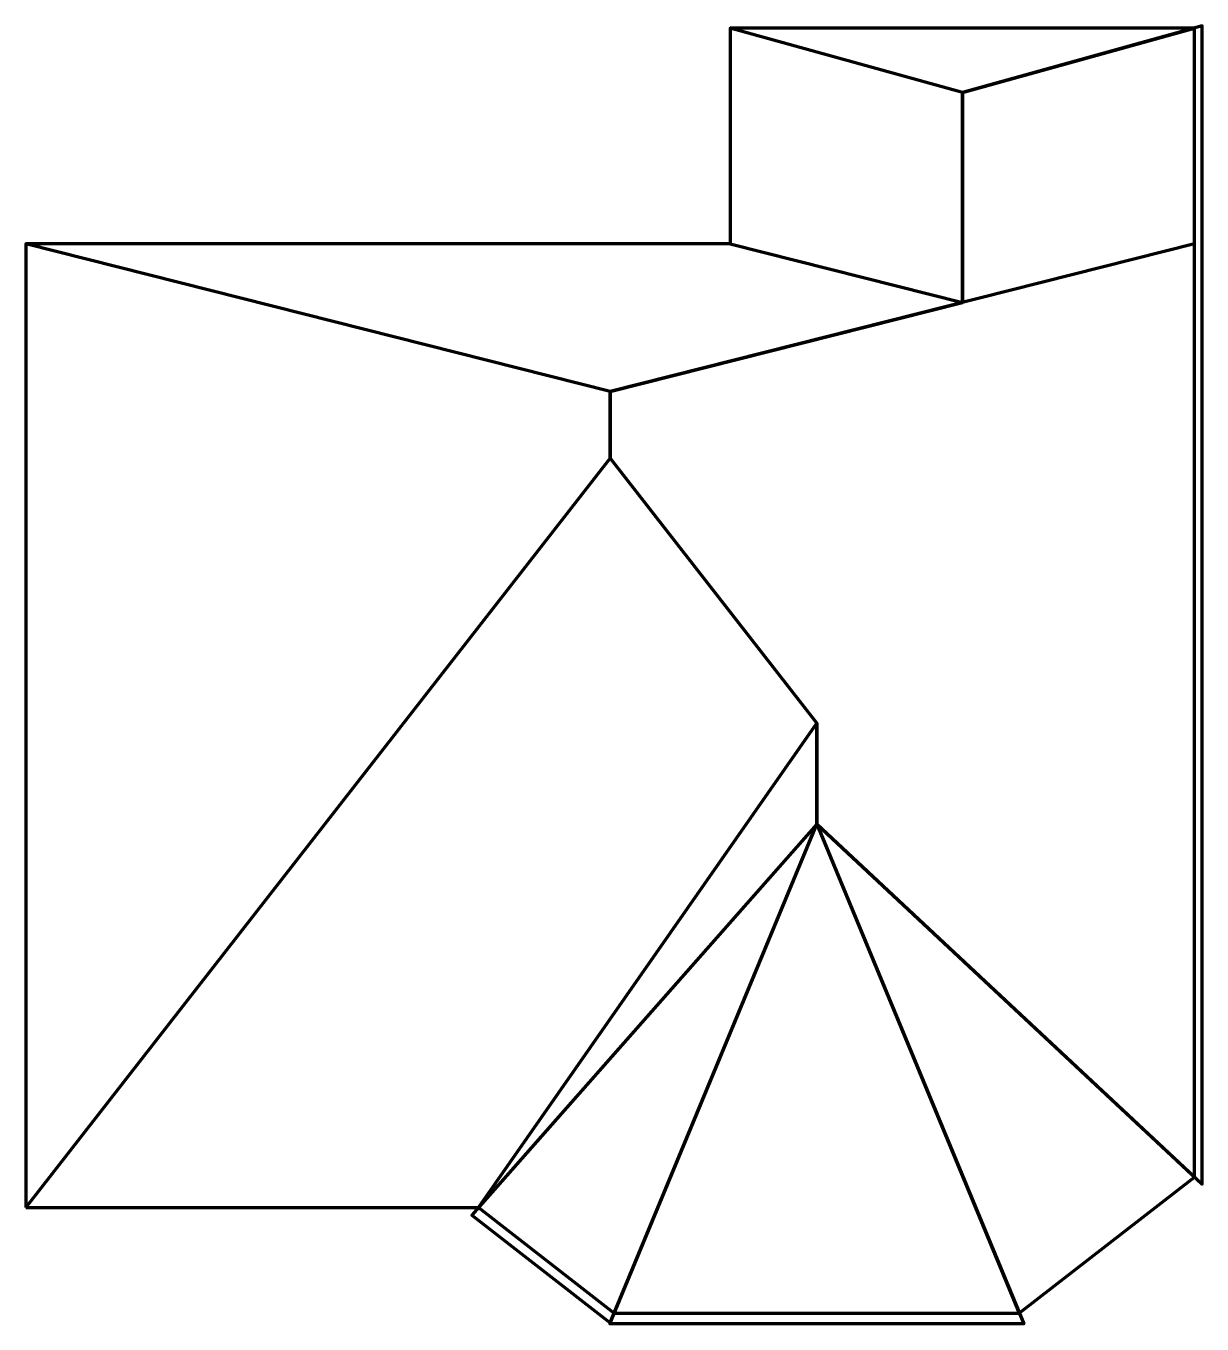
# Model space of a CAD drawing. Extents: x -74 to 46, y -10 to 123.
import ezdxf

# ---------------------------------------------------------------- set-up
doc = ezdxf.new("R2010")
doc.units = 0
doc.layers.add('s001-#def-active-grp', color=7, linetype='CONTINUOUS')
doc.layers.add('s100-new-custom-1', color=7, linetype='CONTINUOUS')

msp = doc.modelspace()

# ---------------------------------------------------------------- linework, layer by layer
at = {"layer": 's001-#def-active-grp', "color": 7, "linetype": 'CONTINUOUS', "lineweight": 211, "true_color": 0x000000}
for points in [[(-73.84, 2.28), (-27.65, 2.28), (-13.78, -8.49), (27.57, -8.49), (45.47, 5.39), (45.47, 122.67), (-1.93, 122.67), (-1.93, 100.64), (-73.84, 100.64), (-73.84, 2.28)], [(45.47, 100.64), (-14.19, 85.59), (-14.19, 78.76), (6.9, 51.73), (6.9, 41.4), (46.24, 4.66), (46.24, 122.89), (21.77, 116.11), (21.77, 94.66), (-14.19, 85.59)], [(6.9, 41.4), (-28.33, 1.51), (-14.18, -9.47), (6.9, 41.4), (28.03, -9.6), (-14.24, -9.6), (6.9, 41.4)]]:
    msp.add_lwpolyline(points, dxfattribs=at)
at = {"layer": 's100-new-custom-1', "color": 7, "linetype": 'CONTINUOUS', "lineweight": 211, "true_color": 0x000000}
for p, q in [((21.77, 116.11), (-1.93, 122.67)), ((-1.93, 100.64), (21.77, 94.66)), ((6.9, 41.4), (27.57, -8.49))]:
    msp.add_line(p, q, dxfattribs=at)
for points in [[(-14.19, 85.59), (21.77, 94.66), (21.77, 116.11), (45.47, 122.67)], [(-14.19, 78.76), (-14.19, 85.59), (-73.84, 100.64)], [(45.47, 5.39), (6.9, 41.4), (6.9, 51.73), (-14.19, 78.76), (-73.84, 2.28)], [(-13.78, -8.49), (6.9, 41.4), (-27.65, 2.28), (6.9, 51.73)]]:
    msp.add_lwpolyline(points, dxfattribs=at)

doc.saveas('drawing.dxf')
